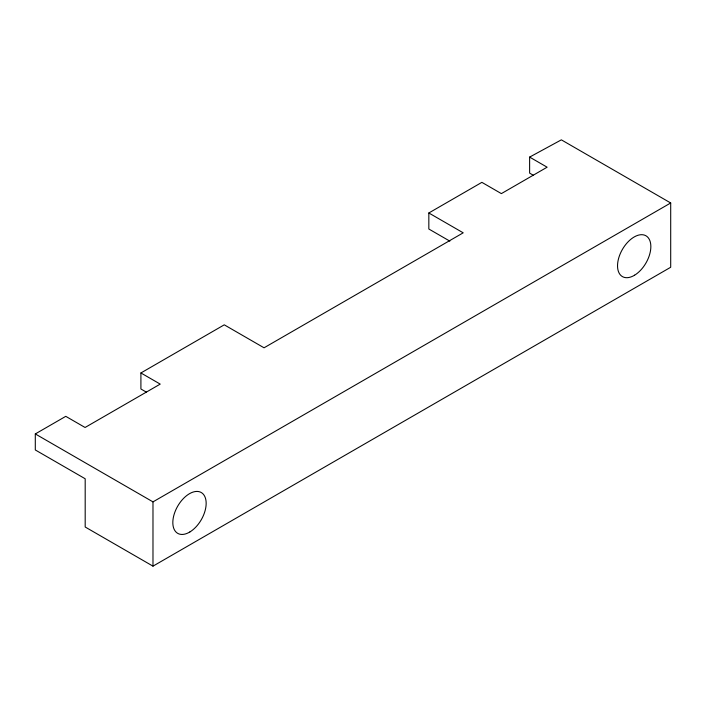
<?xml version="1.0" encoding="UTF-8"?>
<svg xmlns="http://www.w3.org/2000/svg" width="706" height="706" viewBox="0 0 706 706"><rect width="100%" height="100%" fill="white"/><g stroke="black" fill="none" stroke-linecap="round" stroke-linejoin="round"><path stroke-width="1.06" d="M533.312 175.247L529.624 173.12L529.624 157.094L561.358 139.85L670.7 202.975L670.7 267.256L152.981 566.15L85.188 527.011L85.188 478.765L35.3 449.96L35.3 433.934L65.773 416.337L85.073 427.483L160.218 384.108L140.909 372.962L140.909 388.988L146.424 392.174M140.909 372.962L224.27 324.831L264.053 347.802L463.207 232.821L428.833 212.983L428.833 229.009L449.837 241.134M428.833 212.983L481.88 182.351L501.375 193.612L547.124 167.198L529.624 157.094M35.3 433.934L152.981 501.878L670.7 202.975M152.981 501.878L152.981 566.15M189.914 531.927A23.554 13.599 -60 0 0 203.707 494.694A23.554 13.599 -60 0 0 174.859 512.185A23.554 13.599 -60 0 0 189.914 531.927M634.597 275.19A23.554 13.599 -60 0 0 648.408 237.966A23.554 13.599 -60 0 0 619.568 255.431A23.554 13.599 -60 0 0 634.597 275.19"/></g></svg>
